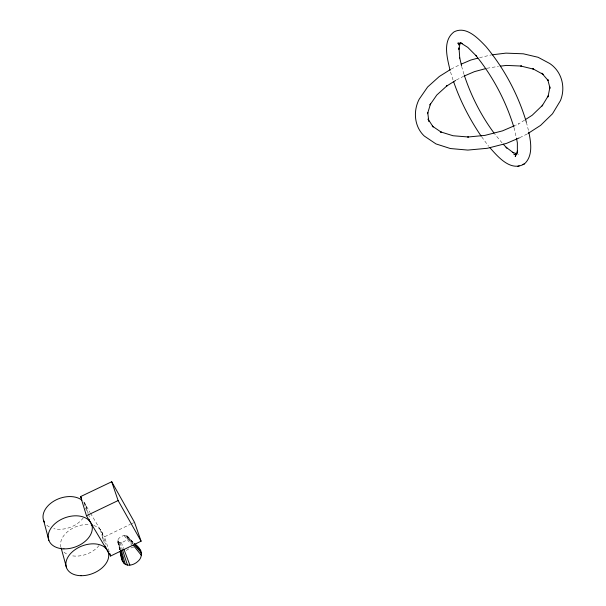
<?xml version="1.0" encoding="UTF-8"?>
<svg xmlns="http://www.w3.org/2000/svg" width="606" height="606" viewBox="0 0 606 606"><rect width="100%" height="100%" fill="white"/><g stroke="black" fill="none" stroke-linecap="round" stroke-linejoin="round"><path stroke-width="0.45" stroke-dasharray="3.03 2.27" d="M117.844 541.544C121.026 544.332 127.896 540.567 127.518 536.416C125.601 534.272 122.23 535.931 120.246 537.211C115.382 539.938 119.223 545.688 119.73 549.642M527.273 133.964L519.312 137.895M524.546 120.147L518.418 124.079L518.88 123.844L515.418 125.321M456.416 79.969L463.666 76.265M451.099 69.099L459.5 64.887M109.231 551.649L104.535 536.795L130.343 524.319M131.169 523.91L133.668 522.705M479.543 57.676L491.095 54.949M486.921 68.273L498.488 66.365M517.941 154.182L518.501 154.295M127.033 535.855L134.077 543.287M126.253 535.499L133.131 542.824M502.056 142.887L494.617 133.858M127.518 536.416L133.646 543.067M125.23 535.393L133.009 544.112M127.677 537.151L133.093 543.393M124.033 535.522L132.464 545.991M127.495 538.014L132.123 543.802M481.709 136.858L488.618 146.281M83.779 501.919L90.059 512.471M90.544 513.282L104.535 536.795M121.336 542.446L123.632 548.551M453.015 79.931L450.266 71.107M463.954 74.243L461.817 67.031M120.132 542.582L122.177 548.862M514.009 127.669L516.479 138.251M102.141 532.863L105.717 544.218M526.394 122.276L528.667 131.26M100.21 529.523L104.323 542.628M85.81 505.419L88.218 513.267M88.491 514.138L89.832 518.494M84.045 502.791L87.256 513.244M119.109 542.461L121.17 549.748M118.329 542.112L120.389 550.309M117.882 539.938L120.344 549.816M119.723 549.597L117.693 540.802L119.768 549.733M93.657 525.463A21.854 14.718 -20.8 0 1 102.331 539.135M99.096 545.453A21.854 14.718 -20.8 0 1 70.849 555.543M66.531 553.929A21.854 14.718 -20.8 0 1 63.797 551.968M60.926 547.354A21.854 14.718 -20.8 0 1 68.47 530.954A21.854 14.718 -20.8 0 1 90.286 524.735M84.295 502.563A22.407 15.415 -19.9 0 1 86.408 509.419M83.295 517.812A22.407 15.415 -19.9 0 1 53.782 528.652M49.313 526.925A22.407 15.415 -19.9 0 1 46.465 524.841M126.283 550.536A10.287 7.348 -34.1 0 1 133.585 547.392"/><path stroke-width="0.91" d="M120.132 551.354C121.011 556.876 122.018 566.201 129.866 565.11A10.302 7.363 -34.1 0 0 137.267 561.906C144.281 556.619 141.471 548.127 134.714 543.961M121.957 559.27L122.132 557.005M549.96 86.946L548.006 96.952L548.339 95.68L542.022 106.088M460.121 43.162L458.825 49.306L459.022 47.912L459.749 58.123M515.873 155.06L515.236 156.537L517.547 150.826L517.365 152.333L517.357 142.789L516.479 138.251M542.431 105.489L542.665 105.149L532.204 115.238L525.311 119.655M459.666 43.723L458.659 44.935L460.431 43.268M489.875 147.659C497.996 156.84 510.835 172.119 524.448 163.87C533.174 155.947 530.939 142.387 528.826 132.131M528.061 133.456L540.613 125.366L552.483 113.799L560.459 100.588C565.89 87.287 561.8 71.516 549.703 63.486L538.083 57.282L523.326 53.805L505.919 53.131L492.027 54.835M455.644 80.447L446.402 86.211L446.993 85.779L436.797 95.021L429.927 104.936L430.51 103.899L427.518 113.731L427.745 112.436L428.828 121.594M450.296 69.599L439.312 76.492L427.647 86.961L419.163 99.248C413.004 111.133 414.246 126.609 424.276 136.032L435.956 143.902L450.387 148.538L467.832 150.083L487.315 148.288L506.472 143.402L519.312 137.895M110.61 556.02L141.084 541.188L134.502 522.304L111.716 481.747L80.606 496.587L86.453 515.744L110.61 556.02L109.784 553.399M86.453 515.744L118.109 500.556L111.716 481.747M461.234 64.145L470.764 60.055L477.786 58.153M464.499 75.909L474.49 71.622L486.035 68.516M514.555 125.692L502.457 130.881L484.959 135.388L467.741 137.039L468.37 136.994L453.038 135.744L440.312 131.79L441.38 132.267L432.245 126.056L433.184 126.972L428.01 119.026L428.624 120.246M517.335 153.235L513.911 154.674L516.963 153.992M517.706 166.408L519.198 165.855M522.917 164.431L524.448 163.87M500.268 66.152L506.502 65.418L521.577 66.069L520.743 66.016L533.636 69.175L532.689 68.652L542.968 74.296M459.348 43.079L457.742 43.193L462.34 43.655M462.295 43.541L460.393 42.678L467.817 47.412L476.483 56.116L475.748 55.305C492.822 76.401 505.813 100.861 513.736 126.813M516.744 153.719L512.343 152.288L513.608 152.939L506.063 147.228L506.896 148.084L503.268 144.183M543.347 74.5L541.817 73.167L548.203 80.606L547.688 79.341L550.051 88.324M134.259 543.733L140.993 551.059M134.297 544.779L141.524 553.104M133.282 545.248L141.387 555.369M494.079 133.123C481.103 115.594 471.059 95.839 464.249 75.136M481.172 136.138C469.726 119.284 460.219 100.982 453.621 81.689M80.606 496.587L81.515 498.109M118.109 500.556L141.084 541.188M123.957 549.422L129.866 565.11M122.465 549.756L127.427 565.012M526.394 122.276C518.274 94.945 504.601 69.213 486.504 47.177L485.785 46.351C478.255 38.496 466.181 25.543 454.045 31.883C442.175 40.814 447.273 58.078 450.053 70.22M105.421 546.12L106.247 548.741M89.127 519.342L89.658 521.092M121.427 550.657L125.283 564.315M66.539 567.739L61.176 548.089A21.854 14.718 -20.8 0 0 61.835 549.483M43.715 520.774L48.889 540.4M120.389 550.309L123.586 563.057M120.155 551.437L122.457 561.338M459.749 57.896L461.613 66.122M44.412 522.236A22.407 15.415 -19.9 0 1 54.131 500.95A22.407 15.415 -19.9 0 1 81.924 500.155M91.127 524.864A21.854 14.718 -20.8 0 1 92.733 525.205M81.045 575.7A22.255 14.764 -21.1 0 0 108.194 552.081A22.255 14.764 -21.1 0 0 72.697 551.505A22.255 14.764 -21.1 0 0 81.045 575.7M63.933 548.862A22.823 15.476 -20.3 0 0 91.711 524.599A22.823 15.476 -20.3 0 0 55.078 523.561A22.823 15.476 -20.3 0 0 63.933 548.862"/></g></svg>
